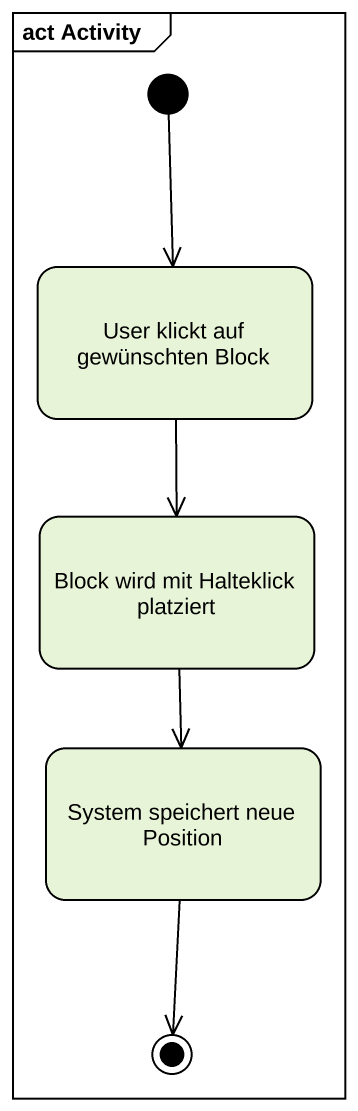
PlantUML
@startuml
mainframe act Activity
hide empty description
state "User klickt auf gewünschten Block" as User_klickt_auf_gewünschten
state "Block wird mit Halteklick platziert" as Block_wird_mit_Halteklick
state "System speichert neue Position" as System_speichert_neue
[*] --> User_klickt_auf_gewünschten
User_klickt_auf_gewünschten --> Block_wird_mit_Halteklick
Block_wird_mit_Halteklick --> System_speichert_neue
System_speichert_neue --> [*]
@enduml
